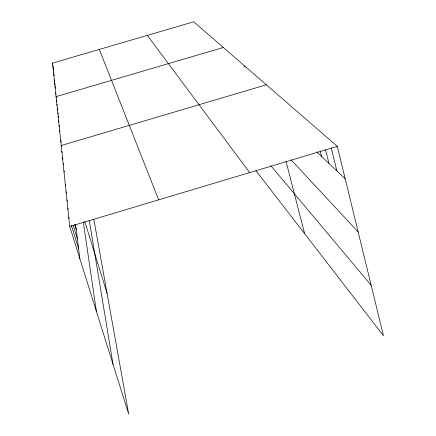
<?xml version="1.0" encoding="UTF-8"?>
<svg xmlns="http://www.w3.org/2000/svg" width="436" height="436" viewBox="0 0 436 436"><rect width="100%" height="100%" fill="white"/><g stroke="black" fill="none" stroke-linecap="round" stroke-linejoin="round"><path stroke-width="0.65" d="M93.827 219.303L128.724 414.2L69.727 226.486L337.29 146.349L383.462 335.736L255.987 170.732M266.352 84.802L61.214 145.531L61.612 146.823M69.727 226.486L52.538 63.106L193.737 21.8L337.29 146.349M223.33 47.48L56.07 96.65L56.467 97.947M316.716 151.782L345.214 178.847M291.03 159.767L358.163 231.979M270.963 165.844L371.167 285.302M147.324 35.376L249.654 172.596M99.315 49.421L158.682 199.841M67.809 208.25L68.212 209.531M73.215 225.499L77.417 238.917M68.746 217.117L69.144 218.403M71.362 225.456L78.605 248.542M63.999 170.781L64.397 172.051M65.286 184.265L65.694 185.562M66.087 191.856L66.49 193.153M66.926 199.841L67.324 201.116M74.698 224.682L76.295 229.777M60.648 140.185L61.253 142.131M84.802 221.581L107.109 293.488M61.819 151.281L62.217 152.567M62.452 157.287L63.046 159.205M63.111 163.571L63.509 164.841M56.457 100.329L56.849 101.604M56.86 104.133L57.258 105.436M57.274 108.079L57.863 110.003M57.895 112.799L58.288 114.069M58.146 116.407L58.544 117.693M58.609 120.805L59.007 122.075M59.089 125.366L59.492 126.669M59.59 130.113L59.988 131.4M52.538 63.106L52.925 64.365M52.816 65.711L53.405 67.629M53.099 68.398L53.492 69.695M53.388 71.161L53.775 72.431M53.688 74.011L54.282 75.94M54.315 79.973L54.707 81.254M54.642 83.096L55.241 85.047M54.985 86.323L55.574 88.236M55.694 93.091L56.086 94.367M244.607 65.934L244.939 67.215M286.098 161.62L304.622 233.691M325.567 149.613L328.973 163.424M320.171 151.052L321.474 156.295M331.207 147.826L336.875 170.928M89.271 220.322L113.022 364.229M83.276 221.82L96.411 311.38M75.635 224.442L79.859 258.706"/></g></svg>
